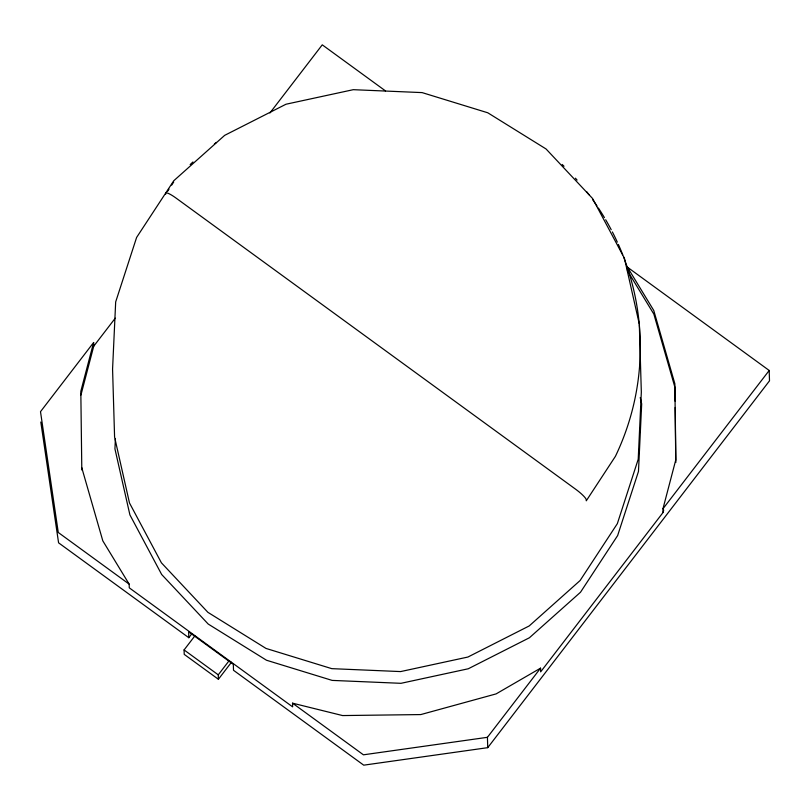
<?xml version="1.0" encoding="UTF-8"?>
<svg xmlns="http://www.w3.org/2000/svg" width="810" height="810" viewBox="0 0 810 810"><rect width="100%" height="100%" fill="white"/><g stroke="black" fill="none" stroke-linecap="round" stroke-linejoin="round"><path stroke-width="1.21" d="M115.395 438.929L114.939 448.882L129.904 514.876L161.666 574.492L208.2 624.044L266.48 660.231L332.151 680.4L400.97 683.316L468.251 668.776L529.396 637.774L580.497 592.252L617.645 535.552L638.472 471.45L641.682 403.906L640.244 397.538M663.704 510.047L663.066 512.487L540.655 671.854L540.553 668.159L496.105 693.897L420.795 714.572L342.589 715.564L292.531 703.171L292.643 706.867L129.276 587.837L129.165 584.142L58.269 532.484L40.5 411.683L93.616 342.519L80.818 391.311L81.81 469.962M80.929 395.007L93.727 346.214L93.616 342.519M663.066 512.487L662.955 508.791L675.753 459.999L674.862 383.788L653.751 310.443L627.406 267.168L627.517 270.864L653.862 314.128L674.973 387.484L675.135 401.223M167.66 191.231L169.006 189.186M171.69 185.085L173.704 182.007M269.912 112.995L322.258 44.834L385.499 90.912M93.727 346.214L115.283 318.148M40.804 422.02L58.583 542.832L188.811 637.713L191.879 633.724M231.478 662.236L218.396 679.266L184.214 654.369L184.083 649.934L194.866 635.901M218.396 679.266L218.265 674.841L229.038 660.808M188.811 637.713L188.629 631.81L233.331 664.372L233.503 670.275L363.731 765.167L487.742 747.66L487.428 737.313L540.553 668.159M662.955 508.791L769.196 370.474L627.406 267.168M487.742 747.66L769.5 380.822L769.196 370.474M487.428 737.313L363.427 754.819L292.531 703.171M184.083 649.934L218.265 674.841M129.165 584.142L102.819 540.867L81.719 467.522M624.348 258.127L592.586 198.521L546.051 148.969L487.772 112.782L422.101 92.603L353.281 89.687L286.001 104.227L224.674 135.351L173.755 180.762L136.606 237.452L115.678 301.927L112.57 369.107L114.585 437.066L129.489 502.98L161.403 562.808L207.917 612.34L266.014 648.435L331.806 668.655L400.616 671.581L467.897 657.042L529.183 625.958L580.081 580.557L617.341 523.665L638.219 459.26L641.328 392.08L639.343 325.053M624.469 258.481L639.313 324.121M165.645 194.309L165.625 193.377A13.142 2.308 37.5 0 1 176.053 198.085L575.657 489.24A13.142 2.308 37.5 0 1 586.268 499.861L586.288 500.793L615.397 456.364A264.354 257.58 -1.7 0 0 623.619 257.094M675.206 407.47L675.854 462.439M190.178 164.592A264.354 257.58 -1.7 0 1 192.942 161.959M214.377 143.937A264.354 257.58 -1.7 0 1 216.412 142.418M562.191 164.46A264.354 257.58 -1.7 0 1 564.013 166.232M575.404 178.18A264.354 257.58 -1.7 0 1 577.085 180.073M586.734 191.757A264.354 257.58 -1.7 0 1 589.022 194.744M592.717 199.766A264.354 257.58 -1.7 0 1 596.99 205.922M598.387 208.008A264.354 257.58 -1.7 0 1 604.412 217.586M605.688 219.753A264.354 257.58 -1.7 0 1 611.206 229.686M612.37 231.923A264.354 257.58 -1.7 0 1 617.321 242.119M618.364 244.407A264.354 257.58 -1.7 0 1 622.718 254.775"/></g></svg>
